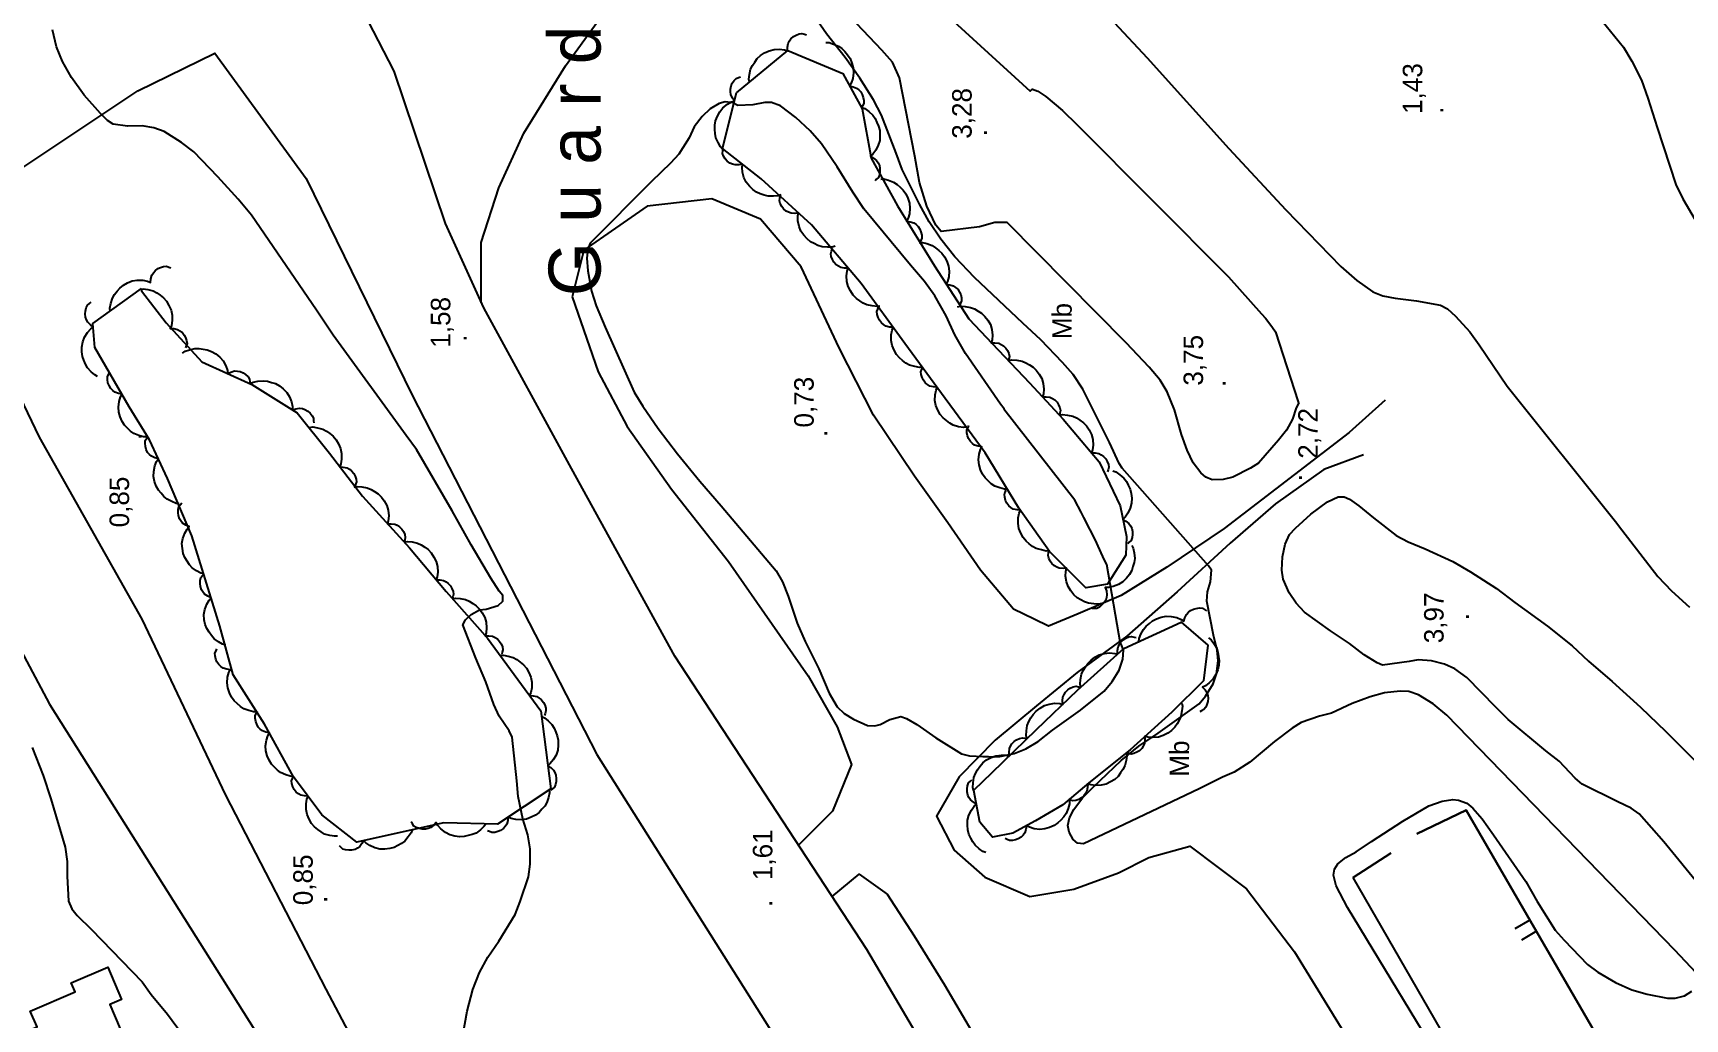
# Model space of a CAD drawing. Extents: x 747954 to 748544, y 4317181 to 4318208.
# Drawn here: x 748167.3 to 748294.4, y 4317492.2 to 4317568 of the extents above; entities that cross this region are included whole.
import ezdxf

# ---------------------------------------------------------------- set-up
doc = ezdxf.new("R2010")
doc.units = 0
doc.linetypes.add('DASHED', pattern=[0])
doc.layers.get('0').update_dxf_attribs({"linetype": 'CONTINUOUS'})
for name, color, linetype in [('1', 7, 'CONTINUOUS'), ('11', 7, 'CONTINUOUS'), ('36', 7, 'CONTINUOUS'), ('41', 7, 'CONTINUOUS'), ('44', 7, 'CONTINUOUS'), ('48', 7, 'CONTINUOUS'), ('50', 7, 'CONTINUOUS'), ('53', 7, 'CONTINUOUS'), ('8', 7, 'CONTINUOUS'), ('PATTERN_CLASS', 7, 'CONTINUOUS')]:
    doc.layers.add(name, color=color, linetype=linetype)

msp = doc.modelspace()

# ---------------------------------------------------------------- linework, layer by layer
at = {"layer": '1', "color": 0, "linetype": 'CONTINUOUS'}
for p, q in [((748268.89, 4317503.07), (748271.78, 4317504.96)), ((748282.48, 4317499.8), (748281.33, 4317499.14)), ((748282.98, 4317498.94), (748281.83, 4317498.27))]:
    msp.add_line(p, q, dxfattribs=at)
for points in [[(748273.77, 4317506.44), (748277.57, 4317508.27), (748291.3, 4317484.59), (748294.12, 4317483.94)], [(748400.7, 4317379.46), (748385.88, 4317397.17), (748356.79, 4317388.4), (748355.07, 4317388.14), (748354.47, 4317388.17), (748350.59, 4317393.98), (748344.76, 4317401.34), (748337.03, 4317409.82), (748333.75, 4317412.98), (748330.77, 4317414.75), (748328.58, 4317415.46), (748326.7, 4317415.89), (748323.85, 4317415.81), (748318.69, 4317415.17), (748288.18, 4317469.57), (748268.89, 4317503.07)], [(748165.41, 4317486.53), (748163.93, 4317490), (748167.65, 4317491.59), (748167.13, 4317492.81), (748170.59, 4317494.28), (748170.29, 4317494.99), (748173.1, 4317496.18), (748174.15, 4317493.7), (748173.24, 4317493.3), (748174.47, 4317490.41), (748165.41, 4317486.53)]]:
    msp.add_lwpolyline(points, dxfattribs=at)
at = {"layer": '11', "color": 0, "linetype": 'DASHED'}
for points in [[(748325.49, 4317410.46), (748325.34, 4317410.31), (748318.72, 4317406.92), (748306.77, 4317400.84), (748295.8, 4317395.92), (748289.15, 4317394.86), (748280.46, 4317409.86), (748268.2, 4317432.21), (748252.6, 4317461.14), (748243.23, 4317477.56), (748231.47, 4317497.55), (748216.7, 4317520.11), (748208.77, 4317534.54), (748202.03, 4317546.9), (748199.06, 4317553.38), (748195.11, 4317565.09), (748192.32, 4317570.51), (748192.76, 4317575.8), (748206.22, 4317588.4)], [(748217, 4317459.73), (748216.1, 4317459.03), (748211.68, 4317458.3), (748206.58, 4317464.38), (748198.01, 4317479.08), (748189.88, 4317494.5), (748182.17, 4317509.41), (748175.75, 4317522.94), (748167.84, 4317536.94), (748162.21, 4317548.67), (748164.76, 4317556.52), (748175.41, 4317563.58), (748181.33, 4317566.48), (748188.35, 4317556.85), (748196.5, 4317540.19), (748210.7, 4317512.53), (748224.37, 4317490.88), (748234.33, 4317471.26), (748230.59, 4317466.02), (748221.95, 4317461.69), (748217, 4317459.73)], [(748168.35, 4317442.02), (748166.48, 4317444.73), (748160.77, 4317458.35), (748152.22, 4317473.28), (748143.63, 4317487.52), (748135.93, 4317499.17), (748129.19, 4317509.23), (748124.66, 4317519.09), (748130.11, 4317526.86), (748136.07, 4317532.54), (748138.5, 4317534.59), (748149.83, 4317544.28), (748153.68, 4317544.46), (748168.61, 4317516.41), (748186.46, 4317488.07), (748193.66, 4317475.61), (748199.88, 4317463.42), (748202.53, 4317457.63), (748196.06, 4317452.23), (748178.2, 4317443.27), (748168.35, 4317442.02)]]:
    msp.add_lwpolyline(points, dxfattribs=at)
at = {"layer": '41', "color": 0, "linetype": 'DASHED'}
msp.add_lwpolyline([(748242.02, 4317539.11), (748242.03, 4317539.12), (748241.77, 4317539.48), (748239.06, 4317543.38), (748238.24, 4317544.81), (748237.57, 4317546.27), (748236.71, 4317547.82), (748235.92, 4317548.92), (748234.84, 4317550.17), (748231.25, 4317554.52), (748230.4, 4317555.78), (748229.2, 4317557.75), (748227.99, 4317559.51), (748227.11, 4317560.51), (748226.01, 4317561.53), (748224.83, 4317562.42), (748224.14, 4317562.69), (748223.62, 4317562.69), (748222.71, 4317562.52), (748221.55, 4317562.46), (748221.16, 4317562.67), (748220.59, 4317562.75), (748220.13, 4317562.61), (748219.43, 4317562.19), (748218.81, 4317561.62), (748218.2, 4317560.81), (748217.8, 4317559.98), (748217.02, 4317558.71), (748216.38, 4317558.01), (748214.92, 4317556.6), (748210.2, 4317551.87), (748210.01, 4317551.4), (748209.94, 4317550.71), (748210.02, 4317549.73), (748210.3, 4317548.17), (748210.67, 4317547.06), (748211.36, 4317545.42), (748213.59, 4317540.42), (748214.25, 4317539.34), (748215.44, 4317537.62), (748216.91, 4317535.67), (748218.63, 4317533.55), (748220.27, 4317531.67), (748224.5, 4317526.67), (748224.99, 4317525.82), (748225.42, 4317524.71), (748226.11, 4317522.64), (748226.73, 4317521.23), (748227.78, 4317519.13), (748228.58, 4317517.25), (748229.2, 4317516.21), (748229.73, 4317515.69), (748230.44, 4317515.25), (748231.54, 4317514.77), (748232.09, 4317514.75), (748232.51, 4317514.86), (748233.24, 4317515.23), (748234.09, 4317515.46), (748234.52, 4317515.31), (748235.32, 4317514.84), (748236.79, 4317513.82), (748238.76, 4317512.59), (748239.38, 4317512.44), (748240.39, 4317512.38), (748240.84, 4317512.38), (748241.28, 4317512.37), (748241.72, 4317512.39), (748242.82, 4317512.61), (748243.72, 4317512.98), (748244.65, 4317513.55), (748245.77, 4317514.42), (748247.91, 4317515.96), (748249.73, 4317517.42), (748250.36, 4317518.15), (748250.88, 4317519.02), (748251.18, 4317519.87), (748251.21, 4317520.57), (748251.03, 4317521.02), (748250.99, 4317521.06), (748249.94, 4317527.15), (748249.72, 4317527.53), (748249.17, 4317528.79), (748249.11, 4317528.92), (748248.17, 4317530.78), (748247.96, 4317531.17), (748247.48, 4317532.09), (748242.02, 4317539.11)], dxfattribs=at)
at = {"layer": '44', "color": 0, "linetype": 'CONTINUOUS'}
for points in [[(748230.23, 4317576.21), (748244.03, 4317563.57), (748244.23, 4317563.71), (748244.64, 4317563.57), (748245.24, 4317563.15), (748246.54, 4317562.07), (748247.65, 4317560.96), (748259.29, 4317549.27), (748261.83, 4317546.42), (748262.13, 4317546.11), (748262.24, 4317545.98), (748262.67, 4317545.39), (748262.91, 4317545.05), (748264.65, 4317539.66)], [(748245.22, 4317574.52), (748245.43, 4317574.3), (748253.05, 4317566.12), (748259.31, 4317559.16), (748263.71, 4317554.44), (748267.93, 4317550.07), (748269.16, 4317549), (748270.39, 4317548.13), (748271.16, 4317547.82), (748272.11, 4317547.63), (748273.76, 4317547.44), (748275.61, 4317547.11), (748276.14, 4317546.81), (748276.76, 4317546.25), (748277.86, 4317545.06), (748278.58, 4317544.04), (748280.74, 4317540.86), (748289.07, 4317530.45)], [(748286.34, 4317571.08), (748289.67, 4317566.94), (748290.33, 4317565.87), (748291.05, 4317564.41), (748291.56, 4317563.01), (748292.26, 4317560.76), (748293.71, 4317556.38), (748294.25, 4317555.27), (748295.19, 4317553.65)], [(748295.26, 4317495.75), (748293.63, 4317497.48), (748276.1, 4317515.56), (748275.03, 4317516.44), (748273.92, 4317517.14), (748273.17, 4317517.39), (748272.49, 4317517.41), (748271.3, 4317517.28), (748270.2, 4317516.98), (748268.82, 4317516.46), (748267.21, 4317515.71), (748266.29, 4317515.5), (748264.89, 4317515.01), (748264.2, 4317514.57), (748262.83, 4317513.53), (748260.93, 4317511.96), (748259.73, 4317511.17), (748258.83, 4317510.79), (748257.04, 4317509.9), (748248.14, 4317505.67), (748247.69, 4317505.71), (748247.36, 4317506.01), (748247.03, 4317506.56), (748246.95, 4317507.08), (748247.07, 4317507.66), (748247.41, 4317508.32), (748248.07, 4317509.21), (748248.89, 4317510.03), (748251.05, 4317512.08), (748252.41, 4317513.17), (748253.88, 4317514.19), (748257.03, 4317516.44), (748257.53, 4317517.03), (748258.12, 4317517.98), (748258.37, 4317518.75), (748258.51, 4317519.75), (748258.43, 4317520.56), (748258.15, 4317521.73), (748257.62, 4317524.33), (748257.67, 4317525.04), (748257.91, 4317525.83), (748258, 4317526.73), (748257.76, 4317527.04), (748251.11, 4317534.55), (748250.89, 4317534.92), (748250.13, 4317536.53), (748248.08, 4317540.64), (748247.34, 4317541.77), (748246.53, 4317542.69), (748244.87, 4317544.44), (748243.48, 4317545.71), (748239.75, 4317549.23), (748238.25, 4317550.82), (748237.16, 4317552.17), (748236.27, 4317553.5), (748235.53, 4317554.88), (748234.19, 4317557.53), (748233.74, 4317558.78), (748232.61, 4317561.71), (748231.98, 4317562.89), (748230.95, 4317564.55), (748229.81, 4317566.15), (748228.37, 4317567.98), (748227.28, 4317569.57)], [(748264.65, 4317539.66), (748264.7, 4317539.6), (748264.49, 4317539.21), (748264.21, 4317538.34), (748263.75, 4317537.48), (748263.14, 4317536.71), (748261.6, 4317534.96), (748260.99, 4317534.57), (748259.64, 4317533.87), (748258.89, 4317533.69), (748258.05, 4317533.67), (748257.54, 4317533.87), (748257.16, 4317534.21), (748256.59, 4317534.98), (748256.11, 4317535.94), (748255.68, 4317537.15), (748255.14, 4317539.04), (748254.58, 4317540.44), (748254.04, 4317541.34), (748253.2, 4317542.33), (748251.43, 4317544.19), (748242.26, 4317553.46), (748241.31, 4317553.46), (748240.14, 4317553.12), (748237.2, 4317552.76), (748236.78, 4317553.25), (748236.1, 4317554.71), (748235.52, 4317556.53), (748235.17, 4317558.57), (748234, 4317564.58), (748233.45, 4317565.78), (748232.63, 4317566.71), (748230.7, 4317568.73)], [(748202.32, 4317496.94), (748203.17, 4317498.19), (748204.42, 4317500.23), (748204.82, 4317501.23), (748205.46, 4317503.14), (748205.59, 4317504.1), (748205.58, 4317505.28), (748205.4, 4317506.37), (748205.03, 4317507.59), (748204.65, 4317509.31), (748204.55, 4317510.52), (748204.21, 4317513.87), (748203.96, 4317514.35), (748203.19, 4317515.48), (748202.8, 4317516.38), (748202.18, 4317518.14), (748201.4, 4317519.96), (748200.41, 4317522.51), (748200.61, 4317522.9), (748201.04, 4317523.31), (748201.68, 4317523.66), (748202.21, 4317523.71), (748203.11, 4317524), (748203.49, 4317524.33), (748203.48, 4317524.77), (748203.19, 4317525.11), (748202.56, 4317526.11), (748201.04, 4317528.67), (748199.59, 4317531.28), (748196.84, 4317536.01), (748196.04, 4317537.07), (748190.43, 4317544.78), (748189.15, 4317546.71), (748184.15, 4317554.01), (748183.12, 4317555.26), (748181.56, 4317556.98), (748179.7, 4317558.89), (748178.76, 4317559.62), (748177.44, 4317560.46), (748176.64, 4317560.75), (748175.75, 4317560.88), (748174.62, 4317560.87), (748173.52, 4317561.03), (748173.06, 4317561.3), (748172.53, 4317561.83), (748171.29, 4317563.26), (748170.3, 4317564.62), (748169.61, 4317565.84), (748169.16, 4317566.98), (748168.83, 4317568.28)], [(748298.53, 4317498.81), (748292.77, 4317505.83), (748290.89, 4317507.98), (748290.26, 4317508.42), (748289.24, 4317508.9), (748286.51, 4317510.26), (748285.97, 4317510.73), (748284.72, 4317512.03), (748283.71, 4317512.83), (748280.8, 4317515.23), (748279.87, 4317516.19), (748277.62, 4317518.46), (748276.71, 4317519.13), (748275.91, 4317519.48), (748274.9, 4317519.75), (748273.89, 4317519.83), (748273.19, 4317519.69), (748271.15, 4317519.41), (748270.74, 4317519.59), (748269.74, 4317520.21), (748268.61, 4317521.09), (748267.13, 4317522.06), (748265.15, 4317523.48), (748264.5, 4317524.17), (748263.97, 4317524.98), (748263.51, 4317526.02), (748263.41, 4317526.71), (748263.44, 4317527.75), (748263.65, 4317528.73), (748264, 4317529.46), (748264.45, 4317529.94), (748265.63, 4317531.02), (748266.91, 4317531.98), (748267.72, 4317532.36), (748268.19, 4317532.36), (748268.59, 4317532.19), (748269.33, 4317531.67), (748270.44, 4317530.73), (748272.18, 4317529.39), (748273.11, 4317528.89), (748274.42, 4317528.36), (748276.55, 4317527.38), (748277.91, 4317526.59), (748279.92, 4317525.3), (748281.31, 4317524.23), (748283.82, 4317522.41), (748285.72, 4317520.9), (748286.98, 4317519.71), (748288.8, 4317518.16), (748290.99, 4317516.17), (748292.93, 4317514.31), (748295.22, 4317512.02)], [(748289.07, 4317530.45), (748289.56, 4317529.81), (748292.33, 4317526.23), (748293.38, 4317525.13), (748294.75, 4317523.87)], [(748167.28, 4317513.07), (748168.13, 4317510.92), (748168.71, 4317509.12), (748169.82, 4317505.42), (748169.98, 4317504.3), (748169.97, 4317503.17), (748170.08, 4317501.25), (748170.32, 4317500.67), (748170.75, 4317500.16), (748171.85, 4317499.07), (748175.73, 4317495.06), (748176.44, 4317494.09), (748177.7, 4317492.58), (748178.85, 4317491)], [(748276.62, 4317487.29), (748268.44, 4317500.77), (748267.58, 4317502.44), (748267.36, 4317503.27), (748267.44, 4317503.73), (748267.71, 4317504.12), (748268.31, 4317504.62), (748269.11, 4317505.05), (748270.29, 4317505.86), (748272.7, 4317507.42), (748274.7, 4317508.58), (748275.72, 4317508.96), (748276.54, 4317509.08), (748276.99, 4317509.04), (748277.63, 4317508.79), (748278.1, 4317508.4), (748278.81, 4317507.59)], [(748278.81, 4317507.59), (748279.68, 4317506.37), (748282.16, 4317502.76), (748283.04, 4317501.23), (748284.42, 4317499.04), (748285.12, 4317498.25), (748286.91, 4317496.38), (748287.7, 4317495.81), (748289.06, 4317495.01), (748290.32, 4317494.44), (748291.51, 4317494.1), (748293.05, 4317493.8), (748293.65, 4317493.8), (748294.37, 4317493.98), (748294.94, 4317494.34)], [(748200.42, 4317491.07), (748200.73, 4317492.81), (748201.17, 4317494.46), (748201.68, 4317495.77), (748202.32, 4317496.94)]]:
    msp.add_lwpolyline(points, dxfattribs=at)
at = {"layer": '53', "color": 0, "linetype": 'CONTINUOUS'}
for points in [[(748222.44, 4317564.24), (748222.4, 4317564.47), (748222.45, 4317564.83), (748222.54, 4317565.24), (748222.68, 4317565.53), (748222.86, 4317565.8), (748223.04, 4317566.06), (748223.3, 4317566.29), (748223.61, 4317566.5), (748223.96, 4317566.67), (748224.34, 4317566.77), (748224.77, 4317566.79), (748225.14, 4317566.74), (748225.37, 4317566.66), (748225.38, 4317566.94), (748225.43, 4317567.23), (748225.53, 4317567.42), (748225.64, 4317567.59), (748225.84, 4317567.76), (748226.04, 4317567.87), (748226.27, 4317567.96), (748226.49, 4317567.99), (748226.68, 4317567.93), (748226.84, 4317567.89)], [(748228.33, 4317567.31), (748228.57, 4317567.3), (748228.92, 4317567.18), (748229.3, 4317567.02), (748229.56, 4317566.83), (748229.78, 4317566.6), (748230, 4317566.36), (748230.19, 4317566.07), (748230.33, 4317565.72), (748230.43, 4317565.35), (748230.45, 4317564.96), (748230.39, 4317564.53), (748230.27, 4317564.18), (748230.15, 4317563.96), (748230.42, 4317563.9), (748230.69, 4317563.8), (748230.86, 4317563.67), (748231.01, 4317563.52), (748231.13, 4317563.29), (748231.2, 4317563.08), (748231.25, 4317562.83), (748231.24, 4317562.61), (748231.15, 4317562.43), (748231.08, 4317562.29)], [(748220.37, 4317559.11), (748220.21, 4317559.28), (748220.03, 4317559.6), (748219.86, 4317559.98), (748219.8, 4317560.3), (748219.79, 4317560.62), (748219.79, 4317560.94), (748219.85, 4317561.28), (748219.98, 4317561.63), (748220.16, 4317561.98), (748220.41, 4317562.28), (748220.75, 4317562.55), (748221.07, 4317562.73), (748221.31, 4317562.81), (748221.15, 4317563.03), (748221.02, 4317563.29), (748220.99, 4317563.51), (748220.98, 4317563.71), (748221.04, 4317563.97), (748221.13, 4317564.17), (748221.27, 4317564.38), (748221.42, 4317564.54), (748221.61, 4317564.61), (748221.76, 4317564.66)], [(748231.1, 4317562.3), (748231.32, 4317562.22), (748231.62, 4317562), (748231.93, 4317561.72), (748232.11, 4317561.45), (748232.25, 4317561.16), (748232.38, 4317560.87), (748232.47, 4317560.53), (748232.49, 4317560.16), (748232.47, 4317559.77), (748232.36, 4317559.4), (748232.17, 4317559.01), (748231.95, 4317558.71), (748231.76, 4317558.55), (748232, 4317558.41), (748232.23, 4317558.22), (748232.34, 4317558.04), (748232.44, 4317557.85), (748232.48, 4317557.6), (748232.48, 4317557.38), (748232.44, 4317557.12), (748232.37, 4317556.92), (748232.22, 4317556.78), (748232.11, 4317556.67)], [(748224.9, 4317555.58), (748224.68, 4317555.5), (748224.31, 4317555.47), (748223.89, 4317555.47), (748223.58, 4317555.55), (748223.28, 4317555.67), (748222.99, 4317555.8), (748222.7, 4317556), (748222.44, 4317556.26), (748222.19, 4317556.57), (748222.02, 4317556.92), (748221.91, 4317557.34), (748221.88, 4317557.7), (748221.91, 4317557.95), (748221.64, 4317557.9), (748221.35, 4317557.88), (748221.14, 4317557.94), (748220.95, 4317558.02), (748220.74, 4317558.18), (748220.59, 4317558.35), (748220.45, 4317558.56), (748220.37, 4317558.76), (748220.39, 4317558.97), (748220.4, 4317559.12)], [(748232.55, 4317556.8), (748232.78, 4317556.81), (748233.14, 4317556.71), (748233.53, 4317556.56), (748233.8, 4317556.38), (748234.04, 4317556.17), (748234.27, 4317555.95), (748234.47, 4317555.66), (748234.63, 4317555.32), (748234.75, 4317554.95), (748234.79, 4317554.57), (748234.75, 4317554.13), (748234.65, 4317553.78), (748234.54, 4317553.56), (748234.82, 4317553.51), (748235.09, 4317553.42), (748235.27, 4317553.3), (748235.42, 4317553.16), (748235.56, 4317552.94), (748235.64, 4317552.73), (748235.7, 4317552.48), (748235.71, 4317552.26), (748235.62, 4317552.08), (748235.56, 4317551.94)], [(748229.04, 4317551.63), (748228.81, 4317551.56), (748228.44, 4317551.56), (748228.03, 4317551.59), (748227.72, 4317551.69), (748227.43, 4317551.83), (748227.15, 4317551.98), (748226.88, 4317552.2), (748226.63, 4317552.48), (748226.41, 4317552.8), (748226.27, 4317553.16), (748226.18, 4317553.59), (748226.18, 4317553.96), (748226.22, 4317554.2), (748225.95, 4317554.16), (748225.66, 4317554.17), (748225.46, 4317554.25), (748225.27, 4317554.34), (748225.08, 4317554.51), (748224.94, 4317554.69), (748224.82, 4317554.91), (748224.75, 4317555.12), (748224.78, 4317555.32), (748224.81, 4317555.48)], [(748232.49, 4317547.03), (748232.26, 4317546.99), (748231.89, 4317547.04), (748231.48, 4317547.12), (748231.2, 4317547.26), (748230.93, 4317547.44), (748230.67, 4317547.62), (748230.43, 4317547.88), (748230.22, 4317548.19), (748230.04, 4317548.54), (748229.95, 4317548.91), (748229.92, 4317549.35), (748229.96, 4317549.71), (748230.04, 4317549.95), (748229.76, 4317549.95), (748229.48, 4317550), (748229.29, 4317550.1), (748229.11, 4317550.21), (748228.94, 4317550.41), (748228.83, 4317550.61), (748228.74, 4317550.84), (748228.7, 4317551.06), (748228.76, 4317551.25), (748228.8, 4317551.4)], [(748235.51, 4317551.91), (748235.75, 4317551.92), (748236.1, 4317551.83), (748236.5, 4317551.69), (748236.77, 4317551.52), (748237.01, 4317551.31), (748237.25, 4317551.09), (748237.46, 4317550.81), (748237.62, 4317550.48), (748237.76, 4317550.11), (748237.8, 4317549.72), (748237.78, 4317549.29), (748237.69, 4317548.93), (748237.58, 4317548.71), (748237.86, 4317548.67), (748238.13, 4317548.59), (748238.31, 4317548.47), (748238.47, 4317548.33), (748238.61, 4317548.11), (748238.7, 4317547.91), (748238.76, 4317547.66), (748238.77, 4317547.44), (748238.69, 4317547.26), (748238.63, 4317547.11)], [(748173.28, 4317546.64), (748173.26, 4317546.88), (748173.34, 4317547.24), (748173.46, 4317547.64), (748173.62, 4317547.91), (748173.82, 4317548.17), (748174.02, 4317548.41), (748174.3, 4317548.63), (748174.62, 4317548.81), (748174.98, 4317548.96), (748175.36, 4317549.03), (748175.8, 4317549.02), (748176.16, 4317548.95), (748176.39, 4317548.85), (748176.41, 4317549.13), (748176.48, 4317549.41), (748176.6, 4317549.59), (748176.73, 4317549.75), (748176.94, 4317549.91), (748177.14, 4317550), (748177.38, 4317550.08), (748177.6, 4317550.1), (748177.79, 4317550.02), (748177.94, 4317549.97)], [(748175.58, 4317548.34), (748175.81, 4317548.36), (748176.18, 4317548.3), (748176.58, 4317548.2), (748176.86, 4317548.05), (748177.12, 4317547.86), (748177.38, 4317547.66), (748177.61, 4317547.4), (748177.8, 4317547.08), (748177.96, 4317546.72), (748178.04, 4317546.34), (748178.05, 4317545.91), (748177.99, 4317545.54), (748177.9, 4317545.31), (748178.17, 4317545.3), (748178.46, 4317545.24), (748178.64, 4317545.13), (748178.81, 4317545.01), (748178.97, 4317544.8), (748179.08, 4317544.6), (748179.16, 4317544.37), (748179.19, 4317544.15), (748179.12, 4317543.96), (748179.07, 4317543.81)], [(748172.3, 4317541.62), (748172.09, 4317541.73), (748171.82, 4317541.97), (748171.53, 4317542.28), (748171.38, 4317542.56), (748171.26, 4317542.86), (748171.16, 4317543.16), (748171.11, 4317543.51), (748171.11, 4317543.88), (748171.17, 4317544.27), (748171.31, 4317544.63), (748171.54, 4317545), (748171.79, 4317545.27), (748171.98, 4317545.42), (748171.76, 4317545.58), (748171.55, 4317545.78), (748171.45, 4317545.98), (748171.38, 4317546.17), (748171.35, 4317546.43), (748171.37, 4317546.65), (748171.43, 4317546.9), (748171.53, 4317547.1), (748171.69, 4317547.22), (748171.81, 4317547.32)], [(748235.76, 4317542.33), (748235.53, 4317542.3), (748235.16, 4317542.37), (748234.76, 4317542.49), (748234.48, 4317542.64), (748234.23, 4317542.84), (748233.98, 4317543.04), (748233.75, 4317543.31), (748233.57, 4317543.63), (748233.42, 4317543.99), (748233.35, 4317544.38), (748233.35, 4317544.81), (748233.42, 4317545.17), (748233.51, 4317545.4), (748233.23, 4317545.42), (748232.95, 4317545.49), (748232.77, 4317545.6), (748232.6, 4317545.73), (748232.45, 4317545.94), (748232.35, 4317546.14), (748232.27, 4317546.38), (748232.25, 4317546.6), (748232.32, 4317546.79), (748232.37, 4317546.94)], [(748238.45, 4317546.97), (748238.68, 4317547.02), (748239.05, 4317547), (748239.46, 4317546.93), (748239.76, 4317546.81), (748240.04, 4317546.65), (748240.31, 4317546.48), (748240.56, 4317546.23), (748240.78, 4317545.94), (748240.98, 4317545.6), (748241.09, 4317545.23), (748241.14, 4317544.79), (748241.12, 4317544.43), (748241.05, 4317544.19), (748241.33, 4317544.2), (748241.62, 4317544.17), (748241.81, 4317544.08), (748241.99, 4317543.97), (748242.17, 4317543.78), (748242.29, 4317543.6), (748242.4, 4317543.37), (748242.45, 4317543.15), (748242.4, 4317542.96), (748242.37, 4317542.8)], [(748178.85, 4317543.41), (748179.04, 4317543.55), (748179.39, 4317543.66), (748179.8, 4317543.76), (748180.12, 4317543.76), (748180.44, 4317543.72), (748180.75, 4317543.66), (748181.08, 4317543.54), (748181.4, 4317543.35), (748181.71, 4317543.11), (748181.96, 4317542.81), (748182.17, 4317542.43), (748182.29, 4317542.08), (748182.32, 4317541.84), (748182.57, 4317541.95), (748182.85, 4317542.04), (748183.06, 4317542.03), (748183.27, 4317542), (748183.51, 4317541.89), (748183.69, 4317541.76), (748183.88, 4317541.59), (748184, 4317541.41), (748184.03, 4317541.21), (748184.06, 4317541.06)], [(748239.13, 4317537.71), (748238.9, 4317537.68), (748238.54, 4317537.75), (748238.13, 4317537.87), (748237.85, 4317538.03), (748237.6, 4317538.22), (748237.35, 4317538.43), (748237.13, 4317538.7), (748236.94, 4317539.02), (748236.79, 4317539.38), (748236.72, 4317539.76), (748236.73, 4317540.2), (748236.8, 4317540.56), (748236.89, 4317540.79), (748236.61, 4317540.81), (748236.33, 4317540.87), (748236.15, 4317540.99), (748235.98, 4317541.11), (748235.83, 4317541.32), (748235.73, 4317541.53), (748235.65, 4317541.77), (748235.63, 4317541.98), (748235.7, 4317542.17), (748235.75, 4317542.32)], [(748242.41, 4317542.85), (748242.64, 4317542.89), (748243.01, 4317542.87), (748243.42, 4317542.8), (748243.72, 4317542.67), (748243.99, 4317542.51), (748244.26, 4317542.33), (748244.51, 4317542.09), (748244.74, 4317541.79), (748244.93, 4317541.45), (748245.04, 4317541.08), (748245.09, 4317540.65), (748245.06, 4317540.28), (748244.99, 4317540.04), (748245.27, 4317540.05), (748245.56, 4317540.02), (748245.75, 4317539.93), (748245.93, 4317539.82), (748246.11, 4317539.63), (748246.23, 4317539.44), (748246.33, 4317539.21), (748246.38, 4317539), (748246.33, 4317538.8), (748246.3, 4317538.65)], [(748176.08, 4317536.96), (748175.84, 4317536.96), (748175.49, 4317537.07), (748175.1, 4317537.23), (748174.85, 4317537.41), (748174.61, 4317537.64), (748174.39, 4317537.86), (748174.2, 4317538.16), (748174.05, 4317538.5), (748173.94, 4317538.87), (748173.91, 4317539.26), (748173.96, 4317539.69), (748174.07, 4317540.05), (748174.19, 4317540.26), (748173.91, 4317540.31), (748173.64, 4317540.41), (748173.47, 4317540.54), (748173.32, 4317540.69), (748173.19, 4317540.91), (748173.11, 4317541.12), (748173.06, 4317541.37), (748173.06, 4317541.59), (748173.16, 4317541.77), (748173.22, 4317541.91)], [(748184.07, 4317541.07), (748184.28, 4317541.18), (748184.64, 4317541.25), (748185.06, 4317541.29), (748185.37, 4317541.25), (748185.68, 4317541.16), (748185.99, 4317541.07), (748186.3, 4317540.9), (748186.59, 4317540.67), (748186.86, 4317540.39), (748187.07, 4317540.06), (748187.23, 4317539.66), (748187.3, 4317539.3), (748187.3, 4317539.05), (748187.56, 4317539.13), (748187.85, 4317539.18), (748188.06, 4317539.14), (748188.26, 4317539.08), (748188.48, 4317538.95), (748188.65, 4317538.8), (748188.81, 4317538.6), (748188.91, 4317538.41), (748188.92, 4317538.21), (748188.93, 4317538.05)], [(748246.31, 4317538.66), (748246.54, 4317538.7), (748246.91, 4317538.65), (748247.32, 4317538.57), (748247.6, 4317538.43), (748247.87, 4317538.25), (748248.13, 4317538.06), (748248.37, 4317537.81), (748248.58, 4317537.5), (748248.76, 4317537.15), (748248.85, 4317536.77), (748248.88, 4317536.34), (748248.84, 4317535.97), (748248.76, 4317535.74), (748249.03, 4317535.74), (748249.32, 4317535.69), (748249.51, 4317535.59), (748249.69, 4317535.47), (748249.85, 4317535.28), (748249.97, 4317535.08), (748250.06, 4317534.85), (748250.1, 4317534.63), (748250.04, 4317534.44), (748250, 4317534.28)], [(748178.59, 4317531.83), (748178.36, 4317531.85), (748178.02, 4317531.99), (748177.65, 4317532.18), (748177.4, 4317532.39), (748177.19, 4317532.63), (748176.99, 4317532.88), (748176.82, 4317533.18), (748176.7, 4317533.54), (748176.62, 4317533.92), (748176.63, 4317534.31), (748176.71, 4317534.74), (748176.85, 4317535.08), (748176.99, 4317535.28), (748176.72, 4317535.36), (748176.46, 4317535.48), (748176.3, 4317535.62), (748176.16, 4317535.78), (748176.05, 4317536.01), (748175.99, 4317536.23), (748175.96, 4317536.48), (748175.98, 4317536.7), (748176.09, 4317536.87), (748176.17, 4317537.01)], [(748188.62, 4317537.7), (748188.86, 4317537.73), (748189.22, 4317537.66), (748189.63, 4317537.56), (748189.91, 4317537.41), (748190.17, 4317537.22), (748190.42, 4317537.02), (748190.65, 4317536.75), (748190.84, 4317536.44), (748191, 4317536.08), (748191.08, 4317535.7), (748191.08, 4317535.26), (748191.02, 4317534.9), (748190.93, 4317534.67), (748191.21, 4317534.65), (748191.5, 4317534.6), (748191.68, 4317534.49), (748191.85, 4317534.36), (748192.01, 4317534.16), (748192.11, 4317533.96), (748192.19, 4317533.72), (748192.22, 4317533.5), (748192.15, 4317533.31), (748192.1, 4317533.16)], [(748242.29, 4317532.95), (748242.06, 4317532.95), (748241.7, 4317533.05), (748241.31, 4317533.19), (748241.05, 4317533.37), (748240.81, 4317533.59), (748240.58, 4317533.82), (748240.38, 4317534.11), (748240.23, 4317534.44), (748240.11, 4317534.81), (748240.07, 4317535.2), (748240.11, 4317535.64), (748240.21, 4317535.99), (748240.32, 4317536.21), (748240.05, 4317536.25), (748239.77, 4317536.34), (748239.6, 4317536.47), (748239.45, 4317536.61), (748239.31, 4317536.84), (748239.23, 4317537.04), (748239.18, 4317537.29), (748239.17, 4317537.51), (748239.26, 4317537.69), (748239.32, 4317537.84)], [(748192.04, 4317533.11), (748192.27, 4317533.15), (748192.64, 4317533.12), (748193.05, 4317533.05), (748193.34, 4317532.93), (748193.62, 4317532.76), (748193.89, 4317532.58), (748194.14, 4317532.34), (748194.36, 4317532.04), (748194.55, 4317531.7), (748194.66, 4317531.32), (748194.7, 4317530.89), (748194.67, 4317530.52), (748194.6, 4317530.29), (748194.88, 4317530.29), (748195.17, 4317530.26), (748195.36, 4317530.17), (748195.54, 4317530.06), (748195.72, 4317529.87), (748195.83, 4317529.68), (748195.94, 4317529.45), (748195.98, 4317529.23), (748195.93, 4317529.04), (748195.9, 4317528.88)], [(748250.41, 4317534.36), (748250.63, 4317534.28), (748250.93, 4317534.06), (748251.25, 4317533.79), (748251.44, 4317533.53), (748251.59, 4317533.25), (748251.73, 4317532.96), (748251.82, 4317532.62), (748251.85, 4317532.25), (748251.84, 4317531.86), (748251.74, 4317531.48), (748251.56, 4317531.09), (748251.34, 4317530.79), (748251.16, 4317530.62), (748251.4, 4317530.49), (748251.63, 4317530.31), (748251.75, 4317530.13), (748251.85, 4317529.94), (748251.9, 4317529.69), (748251.91, 4317529.47), (748251.88, 4317529.22), (748251.81, 4317529.01), (748251.66, 4317528.87), (748251.55, 4317528.75)], [(748180.47, 4317526.43), (748180.24, 4317526.48), (748179.93, 4317526.67), (748179.58, 4317526.9), (748179.37, 4317527.14), (748179.19, 4317527.41), (748179.02, 4317527.68), (748178.9, 4317528.01), (748178.83, 4317528.38), (748178.8, 4317528.77), (748178.86, 4317529.15), (748179.01, 4317529.56), (748179.19, 4317529.88), (748179.35, 4317530.07), (748179.1, 4317530.18), (748178.85, 4317530.33), (748178.72, 4317530.5), (748178.6, 4317530.67), (748178.53, 4317530.92), (748178.5, 4317531.14), (748178.5, 4317531.4), (748178.55, 4317531.61), (748178.68, 4317531.77), (748178.78, 4317531.89)], [(748245.5, 4317528.21), (748245.26, 4317528.19), (748244.9, 4317528.27), (748244.5, 4317528.39), (748244.23, 4317528.55), (748243.97, 4317528.75), (748243.73, 4317528.96), (748243.51, 4317529.23), (748243.33, 4317529.56), (748243.18, 4317529.92), (748243.12, 4317530.3), (748243.13, 4317530.74), (748243.2, 4317531.1), (748243.3, 4317531.33), (748243.03, 4317531.35), (748242.74, 4317531.42), (748242.56, 4317531.54), (748242.4, 4317531.67), (748242.25, 4317531.88), (748242.15, 4317532.08), (748242.08, 4317532.32), (748242.06, 4317532.54), (748242.13, 4317532.73), (748242.19, 4317532.88)], [(748195.92, 4317528.9), (748196.15, 4317528.93), (748196.51, 4317528.89), (748196.92, 4317528.8), (748197.21, 4317528.66), (748197.48, 4317528.48), (748197.74, 4317528.3), (748197.98, 4317528.04), (748198.18, 4317527.73), (748198.36, 4317527.38), (748198.45, 4317527), (748198.48, 4317526.57), (748198.43, 4317526.2), (748198.35, 4317525.97), (748198.63, 4317525.97), (748198.92, 4317525.92), (748199.11, 4317525.82), (748199.28, 4317525.7), (748199.45, 4317525.5), (748199.56, 4317525.31), (748199.65, 4317525.07), (748199.69, 4317524.86), (748199.63, 4317524.66), (748199.59, 4317524.51)], [(748249.53, 4317524.16), (748249.3, 4317524.1), (748248.94, 4317524.12), (748248.52, 4317524.17), (748248.22, 4317524.28), (748247.94, 4317524.44), (748247.66, 4317524.6), (748247.4, 4317524.83), (748247.17, 4317525.12), (748246.96, 4317525.45), (748246.84, 4317525.82), (748246.77, 4317526.25), (748246.79, 4317526.62), (748246.84, 4317526.86), (748246.57, 4317526.84), (748246.28, 4317526.86), (748246.08, 4317526.95), (748245.9, 4317527.04), (748245.71, 4317527.23), (748245.58, 4317527.41), (748245.47, 4317527.64), (748245.42, 4317527.85), (748245.46, 4317528.05), (748245.49, 4317528.2)], [(748251.86, 4317528.61), (748251.96, 4317528.4), (748252.03, 4317528.04), (748252.08, 4317527.62), (748252.03, 4317527.3), (748251.94, 4317526.99), (748251.85, 4317526.69), (748251.68, 4317526.38), (748251.45, 4317526.09), (748251.17, 4317525.82), (748250.84, 4317525.61), (748250.43, 4317525.45), (748250.07, 4317525.38), (748249.82, 4317525.39), (748249.9, 4317525.12), (748249.95, 4317524.83), (748249.91, 4317524.62), (748249.85, 4317524.42), (748249.71, 4317524.2), (748249.56, 4317524.04), (748249.37, 4317523.88), (748249.17, 4317523.77), (748248.97, 4317523.77), (748248.81, 4317523.76)], [(748182.16, 4317520.96), (748181.93, 4317521.02), (748181.62, 4317521.2), (748181.27, 4317521.44), (748181.06, 4317521.68), (748180.88, 4317521.95), (748180.71, 4317522.22), (748180.59, 4317522.55), (748180.52, 4317522.91), (748180.49, 4317523.3), (748180.55, 4317523.69), (748180.7, 4317524.1), (748180.88, 4317524.42), (748181.04, 4317524.6), (748180.79, 4317524.71), (748180.54, 4317524.87), (748180.41, 4317525.04), (748180.29, 4317525.21), (748180.22, 4317525.46), (748180.19, 4317525.68), (748180.19, 4317525.93), (748180.24, 4317526.15), (748180.37, 4317526.3), (748180.47, 4317526.43)], [(748199.6, 4317524.53), (748199.83, 4317524.57), (748200.2, 4317524.53), (748200.61, 4317524.46), (748200.9, 4317524.33), (748201.17, 4317524.16), (748201.44, 4317523.98), (748201.69, 4317523.73), (748201.9, 4317523.43), (748202.09, 4317523.08), (748202.19, 4317522.71), (748202.23, 4317522.27), (748202.2, 4317521.91), (748202.13, 4317521.67), (748202.4, 4317521.67), (748202.69, 4317521.64), (748202.88, 4317521.54), (748203.06, 4317521.43), (748203.23, 4317521.24), (748203.35, 4317521.05), (748203.45, 4317520.81), (748203.49, 4317520.6), (748203.44, 4317520.4), (748203.4, 4317520.25)], [(748252.4, 4317521.22), (748252.42, 4317521.45), (748252.56, 4317521.79), (748252.76, 4317522.16), (748252.96, 4317522.4), (748253.21, 4317522.61), (748253.46, 4317522.81), (748253.77, 4317522.98), (748254.12, 4317523.09), (748254.5, 4317523.17), (748254.89, 4317523.16), (748255.32, 4317523.07), (748255.66, 4317522.93), (748255.86, 4317522.79), (748255.94, 4317523.06), (748256.06, 4317523.32), (748256.21, 4317523.48), (748256.37, 4317523.62), (748256.6, 4317523.72), (748256.82, 4317523.78), (748257.07, 4317523.81), (748257.29, 4317523.79), (748257.46, 4317523.68), (748257.6, 4317523.6)], [(748184.54, 4317515.83), (748184.31, 4317515.83), (748183.95, 4317515.92), (748183.56, 4317516.06), (748183.29, 4317516.24), (748183.05, 4317516.45), (748182.82, 4317516.67), (748182.61, 4317516.96), (748182.45, 4317517.29), (748182.32, 4317517.66), (748182.28, 4317518.05), (748182.31, 4317518.48), (748182.41, 4317518.84), (748182.52, 4317519.06), (748182.24, 4317519.1), (748181.96, 4317519.18), (748181.79, 4317519.31), (748181.63, 4317519.45), (748181.49, 4317519.67), (748181.41, 4317519.88), (748181.35, 4317520.12), (748181.34, 4317520.34), (748181.43, 4317520.52), (748181.49, 4317520.67)], [(748247.93, 4317517.71), (748247.89, 4317517.94), (748247.92, 4317518.31), (748247.99, 4317518.72), (748248.12, 4317519.01), (748248.29, 4317519.29), (748248.47, 4317519.55), (748248.72, 4317519.8), (748249.02, 4317520.02), (748249.36, 4317520.21), (748249.74, 4317520.31), (748250.17, 4317520.35), (748250.54, 4317520.32), (748250.77, 4317520.25), (748250.77, 4317520.53), (748250.8, 4317520.81), (748250.9, 4317521.01), (748251.01, 4317521.19), (748251.2, 4317521.36), (748251.39, 4317521.48), (748251.62, 4317521.58), (748251.84, 4317521.62), (748252.03, 4317521.57), (748252.19, 4317521.53)], [(748257.77, 4317521.51), (748257.95, 4317521.36), (748258.17, 4317521.07), (748258.39, 4317520.71), (748258.48, 4317520.4), (748258.53, 4317520.08), (748258.58, 4317519.77), (748258.55, 4317519.42), (748258.47, 4317519.05), (748258.33, 4317518.69), (748258.12, 4317518.36), (748257.82, 4317518.04), (748257.53, 4317517.83), (748257.3, 4317517.73), (748257.49, 4317517.52), (748257.65, 4317517.28), (748257.71, 4317517.07), (748257.74, 4317516.87), (748257.71, 4317516.61), (748257.64, 4317516.39), (748257.54, 4317516.17), (748257.4, 4317515.99), (748257.22, 4317515.9), (748257.08, 4317515.83)], [(748203.28, 4317520.15), (748203.52, 4317520.17), (748203.88, 4317520.11), (748204.28, 4317519.99), (748204.56, 4317519.84), (748204.81, 4317519.64), (748205.06, 4317519.44), (748205.29, 4317519.17), (748205.47, 4317518.85), (748205.63, 4317518.49), (748205.7, 4317518.11), (748205.7, 4317517.67), (748205.63, 4317517.31), (748205.54, 4317517.08), (748205.81, 4317517.06), (748206.09, 4317517), (748206.28, 4317516.88), (748206.44, 4317516.76), (748206.6, 4317516.55), (748206.7, 4317516.35), (748206.78, 4317516.11), (748206.8, 4317515.89), (748206.73, 4317515.7), (748206.68, 4317515.55)], [(748243.79, 4317513.76), (748243.74, 4317513.99), (748243.76, 4317514.36), (748243.82, 4317514.77), (748243.94, 4317515.07), (748244.1, 4317515.35), (748244.27, 4317515.62), (748244.51, 4317515.88), (748244.8, 4317516.1), (748245.14, 4317516.3), (748245.51, 4317516.42), (748245.94, 4317516.48), (748246.31, 4317516.45), (748246.55, 4317516.39), (748246.53, 4317516.67), (748246.56, 4317516.96), (748246.65, 4317517.15), (748246.75, 4317517.34), (748246.94, 4317517.52), (748247.13, 4317517.64), (748247.36, 4317517.75), (748247.57, 4317517.8), (748247.77, 4317517.75), (748247.92, 4317517.72)], [(748187.36, 4317510.86), (748187.13, 4317510.87), (748186.78, 4317510.98), (748186.39, 4317511.15), (748186.14, 4317511.34), (748185.91, 4317511.57), (748185.69, 4317511.8), (748185.5, 4317512.1), (748185.36, 4317512.44), (748185.25, 4317512.81), (748185.23, 4317513.2), (748185.29, 4317513.64), (748185.41, 4317513.98), (748185.53, 4317514.2), (748185.26, 4317514.26), (748184.99, 4317514.36), (748184.82, 4317514.49), (748184.67, 4317514.64), (748184.55, 4317514.87), (748184.47, 4317515.08), (748184.43, 4317515.33), (748184.43, 4317515.55), (748184.53, 4317515.73), (748184.6, 4317515.87)], [(748206.47, 4317515.46), (748206.68, 4317515.37), (748206.96, 4317515.13), (748207.26, 4317514.84), (748207.42, 4317514.57), (748207.55, 4317514.27), (748207.67, 4317513.97), (748207.73, 4317513.63), (748207.74, 4317513.25), (748207.7, 4317512.87), (748207.57, 4317512.5), (748207.36, 4317512.12), (748207.12, 4317511.84), (748206.93, 4317511.68), (748207.16, 4317511.53), (748207.37, 4317511.33), (748207.48, 4317511.15), (748207.56, 4317510.95), (748207.59, 4317510.7), (748207.58, 4317510.47), (748207.53, 4317510.23), (748207.45, 4317510.02), (748207.29, 4317509.89), (748207.17, 4317509.79)], [(748255.7, 4317516.48), (748255.75, 4317516.25), (748255.71, 4317515.89), (748255.64, 4317515.47), (748255.51, 4317515.18), (748255.34, 4317514.91), (748255.17, 4317514.64), (748254.92, 4317514.39), (748254.62, 4317514.18), (748254.27, 4317513.99), (748253.9, 4317513.88), (748253.47, 4317513.84), (748253.1, 4317513.87), (748252.86, 4317513.94), (748252.87, 4317513.67), (748252.83, 4317513.38), (748252.74, 4317513.18), (748252.63, 4317513.01), (748252.44, 4317512.83), (748252.25, 4317512.71), (748252.01, 4317512.61), (748251.8, 4317512.57), (748251.6, 4317512.62), (748251.45, 4317512.66)], [(748239.69, 4317509.77), (748239.64, 4317510), (748239.66, 4317510.37), (748239.72, 4317510.78), (748239.83, 4317511.08), (748239.99, 4317511.36), (748240.16, 4317511.63), (748240.4, 4317511.89), (748240.69, 4317512.12), (748241.03, 4317512.32), (748241.39, 4317512.44), (748241.83, 4317512.5), (748242.19, 4317512.48), (748242.43, 4317512.42), (748242.42, 4317512.7), (748242.44, 4317512.99), (748242.53, 4317513.18), (748242.63, 4317513.37), (748242.82, 4317513.55), (748243, 4317513.67), (748243.23, 4317513.78), (748243.45, 4317513.83), (748243.64, 4317513.79), (748243.8, 4317513.76)], [(748251.44, 4317512.67), (748251.47, 4317512.44), (748251.42, 4317512.08), (748251.32, 4317511.67), (748251.18, 4317511.38), (748250.99, 4317511.12), (748250.8, 4317510.86), (748250.54, 4317510.63), (748250.23, 4317510.43), (748249.88, 4317510.26), (748249.5, 4317510.17), (748249.06, 4317510.15), (748248.7, 4317510.2), (748248.47, 4317510.29), (748248.46, 4317510.01), (748248.41, 4317509.72), (748248.3, 4317509.54), (748248.18, 4317509.36), (748247.98, 4317509.2), (748247.78, 4317509.09), (748247.55, 4317509.01), (748247.33, 4317508.97), (748247.14, 4317509.03), (748246.99, 4317509.08)], [(748190.77, 4317506.27), (748190.54, 4317506.25), (748190.18, 4317506.31), (748189.77, 4317506.42), (748189.5, 4317506.58), (748189.24, 4317506.77), (748188.99, 4317506.97), (748188.76, 4317507.24), (748188.58, 4317507.56), (748188.42, 4317507.92), (748188.35, 4317508.3), (748188.35, 4317508.74), (748188.41, 4317509.1), (748188.5, 4317509.33), (748188.23, 4317509.35), (748187.94, 4317509.41), (748187.76, 4317509.52), (748187.59, 4317509.65), (748187.44, 4317509.86), (748187.34, 4317510.06), (748187.26, 4317510.3), (748187.23, 4317510.51), (748187.3, 4317510.7), (748187.35, 4317510.85)], [(748240.63, 4317504.99), (748240.41, 4317505.07), (748240.12, 4317505.29), (748239.8, 4317505.56), (748239.62, 4317505.82), (748239.47, 4317506.11), (748239.33, 4317506.4), (748239.25, 4317506.74), (748239.21, 4317507.11), (748239.23, 4317507.5), (748239.33, 4317507.87), (748239.52, 4317508.27), (748239.74, 4317508.56), (748239.92, 4317508.73), (748239.68, 4317508.87), (748239.45, 4317509.05), (748239.33, 4317509.23), (748239.24, 4317509.41), (748239.19, 4317509.67), (748239.19, 4317509.89), (748239.22, 4317510.14), (748239.29, 4317510.35), (748239.44, 4317510.49), (748239.55, 4317510.6)], [(748207.07, 4317509.83), (748207.08, 4317509.6), (748207, 4317509.24), (748206.87, 4317508.84), (748206.7, 4317508.57), (748206.49, 4317508.33), (748206.27, 4317508.09), (748205.99, 4317507.88), (748205.66, 4317507.71), (748205.3, 4317507.57), (748204.91, 4317507.52), (748204.48, 4317507.55), (748204.12, 4317507.63), (748203.89, 4317507.74), (748203.86, 4317507.46), (748203.78, 4317507.18), (748203.66, 4317507), (748203.53, 4317506.84), (748203.31, 4317506.7), (748203.1, 4317506.61), (748202.86, 4317506.54), (748202.64, 4317506.53), (748202.45, 4317506.61), (748202.31, 4317506.67)], [(748247.06, 4317508.97), (748247.06, 4317508.74), (748246.96, 4317508.39), (748246.8, 4317507.99), (748246.62, 4317507.74), (748246.4, 4317507.5), (748246.17, 4317507.28), (748245.88, 4317507.08), (748245.54, 4317506.93), (748245.16, 4317506.82), (748244.78, 4317506.78), (748244.34, 4317506.83), (748243.99, 4317506.94), (748243.77, 4317507.05), (748243.72, 4317506.78), (748243.63, 4317506.51), (748243.5, 4317506.34), (748243.35, 4317506.18), (748243.13, 4317506.05), (748242.92, 4317505.98), (748242.67, 4317505.92), (748242.45, 4317505.92), (748242.27, 4317506.01), (748242.13, 4317506.08)], [(748196.5, 4317506.73), (748196.43, 4317506.51), (748196.21, 4317506.2), (748195.95, 4317505.88), (748195.69, 4317505.69), (748195.41, 4317505.54), (748195.12, 4317505.39), (748194.78, 4317505.3), (748194.41, 4317505.26), (748194.02, 4317505.27), (748193.64, 4317505.36), (748193.25, 4317505.54), (748192.95, 4317505.75), (748192.77, 4317505.93), (748192.64, 4317505.69), (748192.47, 4317505.46), (748192.29, 4317505.34), (748192.11, 4317505.23), (748191.85, 4317505.18), (748191.63, 4317505.17), (748191.38, 4317505.2), (748191.17, 4317505.27), (748191.03, 4317505.41), (748190.91, 4317505.52)], [(748202.16, 4317507.19), (748202.03, 4317507), (748201.76, 4317506.75), (748201.42, 4317506.5), (748201.13, 4317506.38), (748200.81, 4317506.3), (748200.5, 4317506.23), (748200.15, 4317506.22), (748199.78, 4317506.27), (748199.4, 4317506.37), (748199.06, 4317506.55), (748198.72, 4317506.82), (748198.47, 4317507.09), (748198.35, 4317507.31), (748198.16, 4317507.1), (748197.94, 4317506.92), (748197.74, 4317506.84), (748197.54, 4317506.79), (748197.28, 4317506.79), (748197.06, 4317506.84), (748196.82, 4317506.93), (748196.63, 4317507.04), (748196.53, 4317507.21), (748196.44, 4317507.35)]]:
    msp.add_lwpolyline(points, dxfattribs=at)
at = {"layer": '8', "color": 0, "linetype": 'CONTINUOUS'}
for points in [[(748201.82, 4317547.29), (748201.82, 4317551.91), (748203.17, 4317556.13), (748205.09, 4317560.32), (748208.31, 4317565.5), (748211.49, 4317569.89), (748215.37, 4317574.04), (748218.32, 4317576.73), (748221.69, 4317579.36), (748224.16, 4317580.92), (748227.32, 4317582.71), (748230.03, 4317584.44), (748232.83, 4317586.23), (748235.41, 4317587.69), (748237.69, 4317588.89), (748239.72, 4317586.67)], [(748244.35, 4317522.95), (748242.75, 4317523.71), (748240.21, 4317526.71), (748237.71, 4317530.35), (748235.15, 4317533.96), (748231.99, 4317538.63), (748229.34, 4317543.82), (748226.42, 4317550.06), (748223.29, 4317553.71), (748219.56, 4317555.29), (748214.58, 4317554.71), (748209.72, 4317551.34), (748208.8, 4317547.73)], [(748269.67, 4317535.58), (748266.64, 4317534.46), (748262.91, 4317531.83), (748259.42, 4317528.8), (748255.36, 4317525.06), (748251.48, 4317521.65), (748247.65, 4317518.84), (748244.54, 4317516.29), (748241.34, 4317513.64), (748238.59, 4317510.81), (748236.84, 4317507.8), (748238.19, 4317505.17), (748240.55, 4317503.1), (748244.02, 4317501.61), (748247.4, 4317502.17), (748250.84, 4317503.44), (748253.18, 4317504.63), (748256.33, 4317505.48), (748260.68, 4317502.21), (748264.38, 4317497.37), (748268.45, 4317490.71)]]:
    msp.add_lwpolyline(points, dxfattribs=at)
at = {"layer": '8', "color": 0, "linetype": 'DASHED'}
for points in [[(748208.8, 4317547.73), (748210.8, 4317541.96), (748213.05, 4317537.78), (748216.46, 4317532.96), (748220.84, 4317527.38), (748224.2, 4317522.56), (748226.97, 4317518.58), (748229.19, 4317514.67), (748230.31, 4317511.76), (748228.83, 4317508.17), (748226.22, 4317505.57)], [(748271.35, 4317539.79), (748268.57, 4317537.3), (748264.38, 4317534.07), (748258.97, 4317529.92), (748254.55, 4317526.96), (748251.05, 4317524.77), (748247.72, 4317523.35), (748245.46, 4317522.42), (748244.35, 4317522.95)], [(748228.81, 4317501.62), (748230.88, 4317503.34), (748233.04, 4317501.81), (748235.12, 4317498.6), (748237.46, 4317494.82), (748239.52, 4317491.28), (748241.52, 4317487.84), (748244.34, 4317483.76), (748246.62, 4317480.21), (748248.14, 4317477.86), (748249.12, 4317476.06), (748249.69, 4317474.35), (748247.03, 4317471.51)]]:
    msp.add_lwpolyline(points, dxfattribs=at)
at = {"layer": 'PATTERN_CLASS', "color": 0, "linetype": 'CONTINUOUS'}
msp.add_line((748271.78, 4317504.96), (748268.89, 4317503.07), dxfattribs=at)
for points in [[(748250, 4317525.65), (748249.99, 4317525.64), (748248.33, 4317525.36), (748245.54, 4317528.15), (748243.18, 4317531.48), (748240.59, 4317535.75), (748237.51, 4317539.92), (748234.41, 4317544.16), (748231.03, 4317548.76), (748227.22, 4317553.28), (748223.34, 4317556.81), (748220.38, 4317559.14), (748221.45, 4317563.42), (748225.39, 4317566.69), (748229.64, 4317564.92), (748231.12, 4317562.21), (748231.8, 4317558.4), (748233.83, 4317554.73), (748236.67, 4317550.13), (748239.32, 4317546.05), (748241.11, 4317544.14), (748244, 4317541.13), (748246.58, 4317538.34), (748249.36, 4317535.04), (748250.96, 4317531.66), (748251.44, 4317529.3), (748251.39, 4317527.86), (748250, 4317525.65)], [(748175.7, 4317548.37), (748175.68, 4317548.21), (748177.59, 4317545.73), (748180.32, 4317542.75), (748184.17, 4317541.01), (748187.67, 4317538.83), (748190.15, 4317535.71), (748192.68, 4317532.41), (748196.3, 4317528.44), (748199.11, 4317525.08), (748202.29, 4317521.5), (748206.41, 4317515.91), (748207.16, 4317509.89), (748203.06, 4317507.17), (748198.94, 4317507.28), (748195.36, 4317506.48), (748192.26, 4317505.81), (748189.55, 4317507.91), (748187.38, 4317510.82), (748185.15, 4317514.87), (748182.75, 4317518.67), (748181.71, 4317522.42), (748179.56, 4317529.37), (748177.68, 4317533.78), (748176.3, 4317536.73), (748174.74, 4317539.28), (748172.11, 4317543.85), (748171.95, 4317545.69), (748175.7, 4317548.37)], [(748239.71, 4317509.76), (748239.74, 4317509.81), (748241.08, 4317511.12), (748244.52, 4317514.46), (748247.67, 4317517.48), (748251.25, 4317520.69), (748255.66, 4317522.71), (748257.7, 4317520.94), (748257.37, 4317518.21), (748254.93, 4317515.79), (748251.72, 4317512.9), (748248.56, 4317510.35), (748246.55, 4317508.67), (748244.45, 4317507.44), (748242.72, 4317506.48), (748241.14, 4317506.19), (748240.18, 4317507.33), (748239.71, 4317509.76)], [(748294.12, 4317483.94), (748291.3, 4317484.59), (748277.57, 4317508.27), (748273.77, 4317506.44)]]:
    msp.add_lwpolyline(points, dxfattribs=at)

# ---------------------------------------------------------------- texts
at = {"layer": '36', "color": 0, "linetype": 'CONTINUOUS'}
for p in [(748247.24, 4317544.48), (748256.27, 4317510.83)]:
    msp.add_text('Mb', height=1.5, rotation=90, dxfattribs=at).set_placement(p)
at = {"layer": '48', "color": 0, "linetype": 'CONTINUOUS'}
for s, p in [(' 1,43', (748274.2, 4317561.25)), (' 3,28', (748239.54, 4317559.34)), ('.', (748275.83, 4317561.82)), ('.', (748240.73, 4317560.09)), (' 1,58', (748199.44, 4317543.27)), ('.', (748200.69, 4317544.28)), (' 3,75', (748257.34, 4317540.35)), (' 0,73', (748227.39, 4317537.13)), ('.', (748259.08, 4317540.81)), (' 2,72', (748266.16, 4317534.73)), ('.', (748175.69, 4317536.73)), ('.', (748228.44, 4317536.96)), (' 0,85', (748174.73, 4317529.45)), ('.', (748264.96, 4317533.55)), (' 3,97', (748275.84, 4317520.54)), ('.', (748277.79, 4317522.86)), (' 1,61', (748224.21, 4317502.32)), (' 0,85', (748188.86, 4317500.39)), ('.', (748189.97, 4317501.12)), ('.', (748224.21, 4317500.82))]:
    msp.add_text(s, height=1.5, rotation=90, dxfattribs=at).set_placement(p)
at = {"layer": '50', "color": 0, "linetype": 'CONTINUOUS'}
msp.add_text('G u a r d a m a r', height=4, rotation=90, dxfattribs=at).set_placement((748211, 4317547.79))

# ---------------------------------------------------------------- meshes
at = {"color": 0, "linetype": 'CONTINUOUS'}
mesh = msp.add_polyface(dxfattribs=at)
corners = [(747954.5, 4317181), (747954.5, 4317181), (747954.5, 4317371.96), (748262.5, 4317181), (747954.5, 4317546.49), (748544, 4317181), (747954.5, 4318207.5), (748544, 4317842.01), (748544, 4318207.5)]
mesh.append_faces([[corners[k] for k in face] for face in [(0, 1, 3, 2), (2, 3, 5, 4), (4, 5, 7, 6), (6, 7, 8, 8)]], dxfattribs={"vtx0": -1, "vtx2": -1, "color": 0})
mesh = msp.add_polyface(dxfattribs=at)
corners = [(747964.5, 4317191), (747964.5, 4317191), (747964.5, 4317375.76), (748262.5, 4317191), (747964.5, 4317544.09), (748534, 4317191), (747964.5, 4318011), (748534, 4317657.91), (748262.5, 4318011), (748534, 4317842.67), (748534, 4318011)]
mesh.append_faces([[corners[k] for k in face] for face in [(0, 1, 3, 2), (2, 3, 5, 4), (4, 5, 7, 6), (6, 7, 9, 8), (8, 9, 10, 10)]], dxfattribs={"vtx0": -1, "vtx2": -1, "color": 0})

doc.saveas('drawing.dxf')
